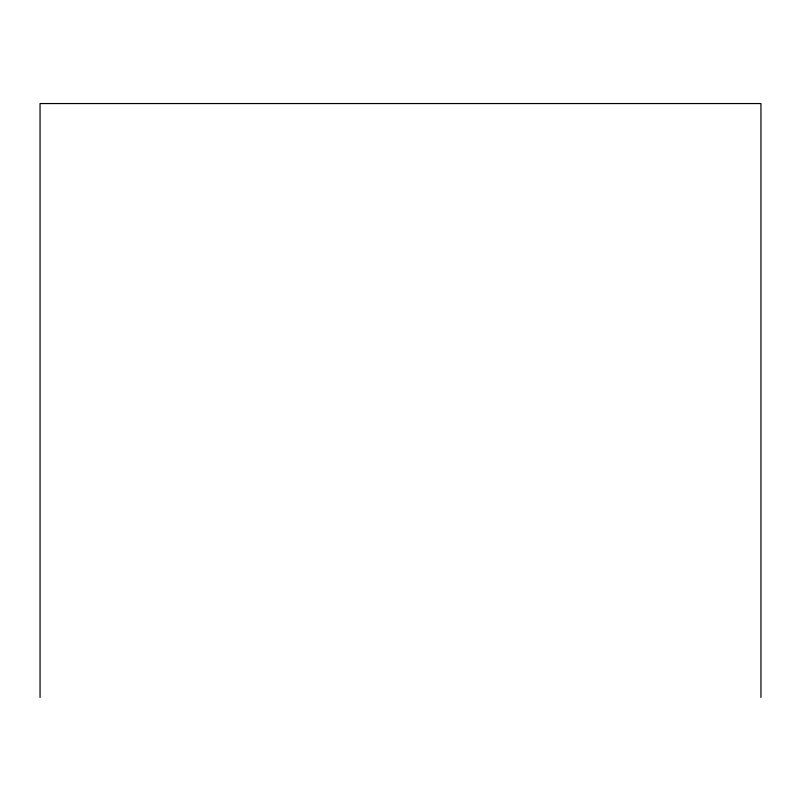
<?xml version="1.0" encoding="UTF-8"?>
<svg xmlns="http://www.w3.org/2000/svg" width="801" height="801" viewBox="0 0 801 801"><rect width="100%" height="100%" fill="white"/><g stroke="black" fill="none" stroke-linecap="round" stroke-linejoin="round"><path stroke-width="1.2" d="M760.95 697.451L760.95 103.549L40.05 103.549L40.05 697.451"/></g></svg>
